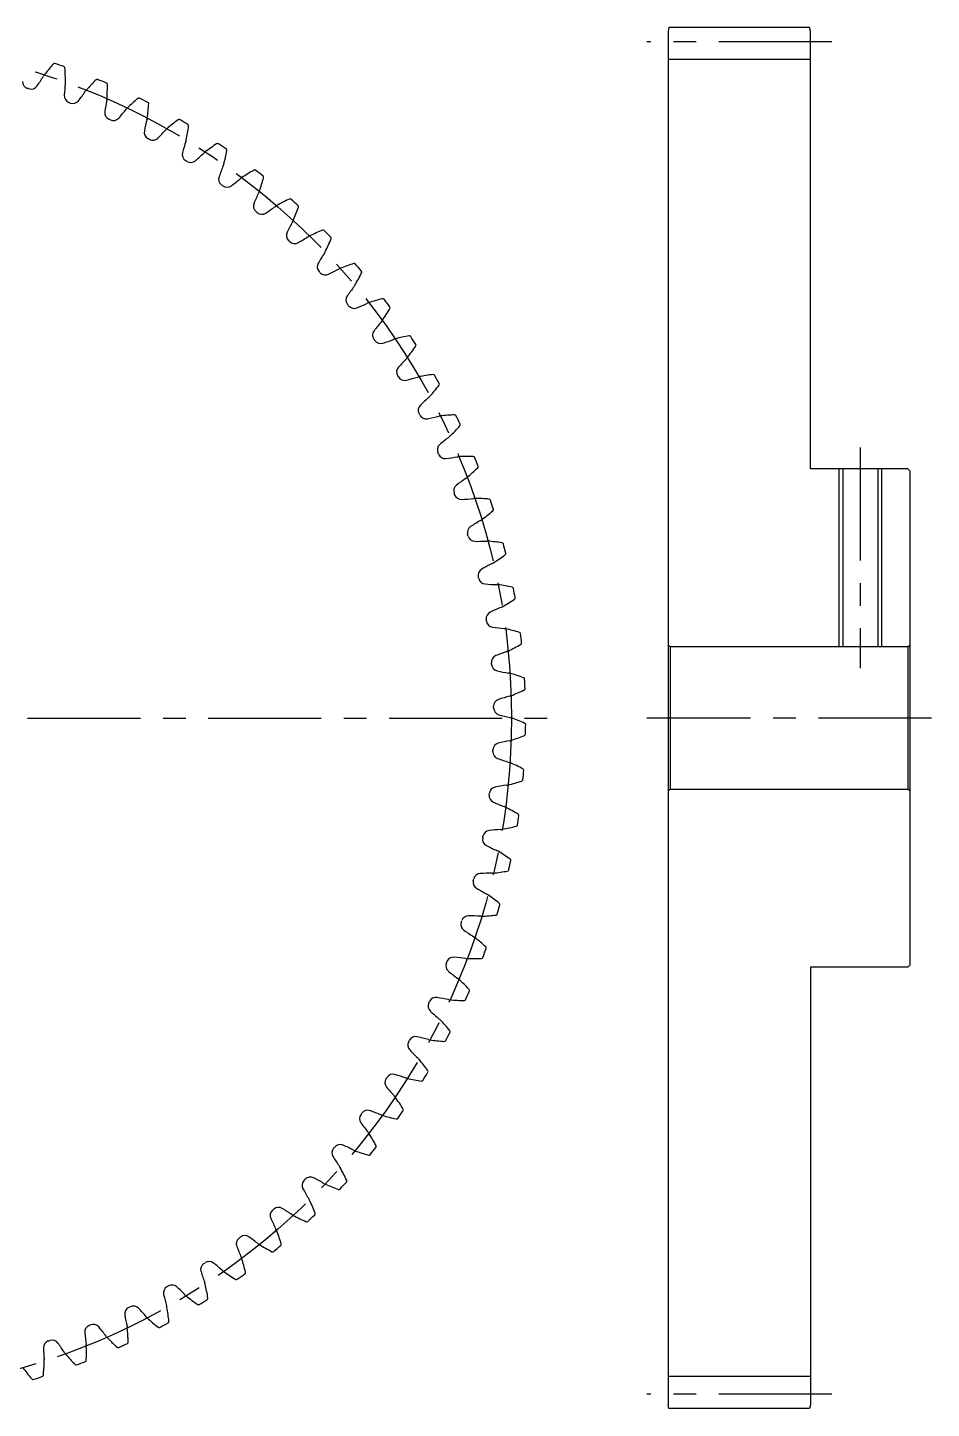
# Model space of a CAD drawing. Extents: x -3 to 251, y -8 to 207.
# Drawn here: x 124 to 251, y 10 to 204 of the extents above; entities that cross this region are included whole.
import ezdxf

# ---------------------------------------------------------------- set-up
doc = ezdxf.new("R2010")
doc.units = 0
doc.header["$LTSCALE"] = 0.5
doc.linetypes.add('CENTER', pattern=[50.8, 31.75, -6.35, 6.35, -6.35])
for name, color, linetype in [('MSM_CENTER', 1, 'CENTER'), ('MSM_CONTINUOUS', 7, 'CONTINUOUS'), ('MSM_NARROW', 5, 'CONTINUOUS')]:
    doc.layers.add(name, color=color, linetype=linetype)

msp = doc.modelspace()

# ---------------------------------------------------------------- linework, layer by layer
at = {"layer": 'MSM_CENTER'}
for p, q in [((237, 202), (211, 202)), ((241, 145), (241, 114)), ((-3, 107), (197, 107)), ((251, 107), (211, 107)), ((237, 12), (211, 12))]:
    msp.add_line(p, q, dxfattribs=at)
msp.add_circle((97, 107), 95, dxfattribs=at)
at = {"layer": 'MSM_CONTINUOUS'}
for p, q in [((214.13, 204), (214, 203.5)), ((233.87, 204), (214.13, 204)), ((234, 203.5), (233.87, 204)), ((214, 203.5), (214, 10.5)), ((234, 142), (234, 203.5)), ((234, 199.5), (214, 199.5)), ((247.7, 142), (234, 142)), ((238.54, 142), (238.54, 117)), ((243.46, 142), (243.46, 117)), ((248, 141.7), (247.7, 142)), ((248, 72.3), (248, 141.7)), ((214, 117.3), (214.3, 117)), ((214.3, 117), (214.3, 97)), ((247.7, 117), (214.3, 117)), ((247.7, 117), (248, 117.3)), ((247.7, 117), (247.7, 97)), ((214.3, 97), (214, 96.7)), ((214.3, 97), (247.7, 97)), ((248, 96.7), (247.7, 97)), ((247.7, 72), (234, 72)), ((234, 72), (234, 10.5)), ((248, 72.3), (247.7, 72)), ((234, 14.5), (214, 14.5)), ((214.13, 10), (214, 10.5)), ((233.87, 10), (214.13, 10)), ((234, 10.5), (233.87, 10))]:
    msp.add_line(p, q, dxfattribs=at)
for centre, radius, start, end in [((151.31, 177.85), 31.67, 138.3434, 142), ((127.8, 198.77), 0.2, 71.4469, 138.3434), ((97, 107), 97, 70.6584, 71.4469), ((129.06, 198.34), 0.2, 3.7619, 70.6584), ((97.66, 196.27), 31.67, 0.1053, 3.7619), ((124.31, 196.42), 1, 179.644, 253.0177), ((93.76, 216.91), 38, 326.2507, 328.7355), ((127.67, 196.33), 1.66, 141.9999, 148.7354), ((167.06, 191.75), 38, 173.3697, 175.8545), ((127.67, 196.33), 1.66, 353.3699, 0.1054), ((155.87, 174.11), 31.67, 134.5539, 138.2105), ((133.8, 196.53), 0.2, 67.6574, 134.5539), ((97, 107), 97, 66.8689, 67.6574), ((135.03, 196.02), 0.2, 359.9724, 66.8689), ((103.56, 196.03), 31.67, 356.3158, 359.9724), ((97, 107), 92.5, 72.877, 73.0177), ((124.53, 196.36), 1, 252.877, 326.2507), ((130.16, 194.42), 1, 175.8545, 249.2283), ((101.04, 216.88), 38, 322.4613, 324.9461), ((133.5, 194.11), 1.66, 138.2104, 144.9459), ((160.18, 170.07), 31.67, 130.7645, 134.4211), ((139.63, 193.91), 0.2, 63.8685, 130.7645), ((97, 107), 97, 63.0795, 63.8679), ((97, 107), 92.5, 69.0875, 69.2283), ((130.37, 194.34), 1, 249.0875, 322.4613), ((135.86, 192.04), 1, 172.0651, 245.4388), ((172.51, 186.93), 38, 169.5803, 172.0651), ((133.5, 194.11), 1.66, 349.5804, 356.3159), ((108.29, 216.38), 38, 318.6718, 321.1566), ((139.18, 191.5), 1.66, 134.4209, 141.1565), ((109.43, 195.41), 31.67, 352.5263, 356.1829), ((140.83, 193.31), 0.2, 356.1829, 63.0795), ((97, 107), 92.5, 65.2981, 65.4388), ((136.07, 191.94), 1, 245.298, 318.6718), ((177.63, 181.77), 38, 165.7908, 168.2756), ((139.18, 191.5), 1.66, 345.7909, 352.5264), ((164.21, 165.76), 31.67, 126.975, 130.6316), ((145.29, 190.9), 0.2, 60.0784, 126.975), ((97, 107), 97, 59.29, 60.0784), ((115.25, 194.39), 31.67, 348.7368, 352.3934), ((146.44, 190.23), 0.2, 352.3934, 59.29), ((141.4, 189.29), 1, 168.2756, 241.6493), ((97, 107), 92.5, 61.5086, 61.6493), ((141.6, 189.18), 1, 241.5086, 314.8823), ((115.49, 215.39), 38, 314.8823, 317.3671), ((144.67, 188.53), 1.66, 130.6315, 137.367), ((144.67, 188.53), 1.66, 342.0014, 348.737), ((146.74, 186.17), 1, 164.4861, 237.8598), ((182.39, 176.27), 38, 162.0013, 164.4861), ((122.62, 213.93), 38, 311.0928, 313.5776), ((149.96, 185.2), 1.66, 126.842, 133.5775), ((167.95, 161.19), 31.67, 123.1855, 126.8421), ((150.72, 187.52), 0.2, 56.289, 123.1855), ((97, 107), 97, 55.5005, 56.289), ((120.98, 192.99), 31.67, 344.9474, 348.604), ((151.83, 186.78), 0.2, 348.604, 55.5005), ((97, 107), 92.5, 57.7191, 57.8598), ((146.94, 186.05), 1, 237.7191, 311.0928), ((186.78, 170.48), 38, 158.2118, 160.6966), ((149.96, 185.2), 1.66, 338.212, 344.9475), ((151.86, 182.71), 1, 160.6966, 234.0704), ((129.63, 212.01), 38, 307.3034, 309.7882), ((155.01, 181.53), 1.66, 123.0525, 129.788), ((171.37, 156.38), 31.67, 119.396, 123.0526), ((155.93, 183.8), 0.2, 52.4995, 119.396), ((97, 107), 97, 51.711, 52.4995), ((126.61, 191.22), 31.67, 341.1579, 344.8145), ((156.98, 182.98), 0.2, 344.8145, 51.711), ((97, 107), 92.5, 53.9296, 54.0704), ((152.05, 182.58), 1, 233.9296, 307.3034), ((190.78, 164.41), 38, 154.4224, 156.9072), ((155.01, 181.53), 1.66, 334.4225, 341.158), ((156.75, 178.92), 1, 156.9072, 230.2809), ((136.5, 209.62), 38, 303.5139, 305.9987), ((159.81, 177.53), 1.66, 119.263, 125.9986), ((174.47, 151.36), 31.67, 115.6066, 119.2632), ((160.88, 179.73), 0.2, 48.71, 115.6066), ((97, 107), 97, 47.9216, 48.71), ((132.11, 189.08), 31.67, 337.3684, 341.025), ((161.87, 178.85), 0.2, 341.025, 47.9216), ((97, 107), 92.5, 50.1402, 50.2809), ((156.93, 178.77), 1, 230.1401, 303.5139), ((194.37, 158.08), 38, 150.6329, 153.1177), ((159.81, 177.53), 1.66, 330.633, 337.3685), ((161.37, 174.81), 1, 153.1177, 226.4914), ((143.19, 206.79), 38, 299.7244, 302.2092), ((164.33, 173.23), 1.66, 115.4736, 122.2091), ((177.24, 146.14), 31.67, 111.8171, 115.4737), ((165.54, 175.35), 0.2, 44.9205, 111.8171), ((97, 107), 97, 44.1321, 44.9205), ((97, 107), 92.5, 46.3507, 46.4914), ((161.54, 174.65), 1, 226.3507, 299.7244), ((137.46, 186.58), 31.67, 333.5789, 337.2355), ((166.48, 174.4), 0.2, 337.2355, 44.1321), ((165.71, 170.41), 1, 149.3282, 222.7019), ((197.54, 151.54), 38, 146.8434, 149.3282), ((164.33, 173.23), 1.66, 326.8435, 333.5791), ((179.65, 140.75), 31.67, 108.0276, 111.6842), ((169.91, 170.67), 0.2, 41.1311, 108.0276), ((97, 107), 97, 40.3426, 41.1311), ((97, 107), 92.5, 42.5612, 42.7019), ((165.87, 170.24), 1, 222.5612, 295.9349), ((149.69, 203.52), 38, 295.9349, 298.4197), ((168.56, 168.63), 1.66, 111.6841, 118.4196), ((142.63, 183.73), 31.67, 329.7895, 333.4461), ((170.78, 169.66), 0.2, 333.4461, 40.3426), ((200.26, 144.79), 38, 143.0539, 145.5387), ((168.56, 168.63), 1.66, 323.0541, 329.7896), ((169.75, 165.73), 1, 145.5387, 218.9125), ((97, 107), 92.5, 38.7717, 38.9125), ((169.9, 165.55), 1, 218.7717, 292.1455), ((155.95, 199.82), 38, 292.1455, 294.6303), ((172.48, 163.77), 1.66, 107.8946, 114.6301), ((181.7, 135.22), 31.67, 104.2381, 107.8947), ((173.96, 165.72), 0.2, 37.3416, 104.2381), ((97, 107), 97, 36.5531, 37.3416), ((147.6, 180.55), 31.67, 326, 329.6566), ((174.76, 164.65), 0.2, 329.6566, 36.5531), ((173.48, 160.79), 1, 141.7493, 215.123), ((202.53, 137.89), 38, 139.2645, 141.7493), ((172.48, 163.77), 1.66, 319.2646, 326.0001), ((97, 107), 92.5, 34.9823, 35.123), ((173.61, 160.61), 1, 214.9822, 288.356), ((161.96, 195.72), 38, 288.356, 290.8408), ((176.07, 158.66), 1.66, 104.1051, 110.8407), ((183.38, 129.56), 31.67, 100.4487, 104.1053), ((152.35, 177.04), 31.67, 322.2105, 325.8671), ((177.67, 160.5), 0.2, 33.5521, 100.4487), ((97, 107), 97, 32.7637, 33.5521), ((178.4, 159.39), 0.2, 325.8671, 32.7637), ((204.34, 130.84), 38, 135.475, 137.9598), ((176.07, 158.66), 1.66, 315.4751, 322.2107), ((176.86, 155.62), 1, 137.9598, 211.3335), ((184.68, 123.8), 31.67, 96.6592, 100.3158), ((181.03, 155.05), 0.2, 29.7626, 96.6592), ((97, 107), 92.5, 31.1928, 31.3335), ((176.98, 155.43), 1, 211.1928, 284.5665), ((167.68, 191.24), 38, 284.5665, 287.0513), ((179.31, 153.32), 1.66, 100.3157, 107.0512), ((156.86, 173.23), 31.67, 318.4211, 322.0777), ((97, 107), 97, 28.9742, 29.7626), ((181.68, 153.89), 0.2, 322.0777, 28.9742), ((205.68, 123.7), 38, 131.6855, 134.1703), ((179.31, 153.32), 1.66, 311.6856, 318.4212), ((179.9, 150.24), 1, 134.1703, 207.544), ((97, 107), 92.5, 27.4033, 27.544), ((180.01, 150.03), 1, 207.4033, 280.7771), ((173.09, 186.38), 38, 280.7771, 283.2618), ((182.19, 147.78), 1.66, 96.5262, 103.2617), ((185.6, 117.97), 31.67, 92.8697, 96.5263), ((184.02, 149.39), 0.2, 25.9732, 92.8697), ((97, 107), 97, 25.1847, 25.9732), ((161.11, 169.13), 31.67, 314.6316, 318.2882), ((184.6, 148.19), 0.2, 318.2882, 25.1847), ((206.55, 116.48), 38, 127.896, 130.3808), ((182.19, 147.78), 1.66, 307.8962, 314.6317), ((182.58, 144.66), 1, 130.3808, 203.7546), ((97, 107), 92.5, 23.6139, 23.7546), ((182.67, 144.45), 1, 203.6138, 276.9876), ((178.17, 181.18), 38, 276.9876, 279.4724), ((184.7, 142.06), 1.66, 92.7367, 99.4723), ((186.13, 112.09), 31.67, 89.0802, 92.7368), ((186.63, 143.55), 0.2, 22.1837, 89.0802), ((97, 107), 97, 21.3952, 22.1837), ((165.07, 164.76), 31.67, 310.8421, 314.4987), ((187.13, 142.31), 0.2, 314.4987, 21.3952), ((184.88, 138.93), 1, 126.5914, 199.9652), ((206.94, 109.22), 38, 124.1066, 126.5914), ((184.7, 142.06), 1.66, 304.1067, 310.8422), ((97, 107), 92.5, 19.8244, 19.9651), ((184.96, 138.71), 1, 199.8243, 273.1981), ((182.89, 175.65), 38, 273.1981, 275.6829), ((186.82, 136.18), 1.66, 88.9472, 95.6828), ((186.27, 106.19), 31.67, 85.2908, 88.9474), ((188.85, 137.55), 0.2, 18.3942, 85.2908), ((168.74, 160.13), 31.67, 307.0526, 310.7092), ((97, 107), 97, 17.6058, 18.3942), ((189.27, 136.28), 0.2, 310.7092, 17.6058), ((186.8, 133.05), 1, 122.8019, 196.1757), ((206.84, 101.95), 38, 120.3171, 122.8019), ((186.82, 136.18), 1.66, 300.3172, 307.0528), ((97, 107), 92.5, 16.0349, 16.1756), ((186.86, 132.83), 1, 196.0349, 269.4086), ((187.24, 169.82), 38, 269.4086, 271.8934), ((188.55, 130.18), 1.66, 85.1578, 91.8933), ((186.02, 100.29), 31.67, 81.5013, 85.1579), ((190.67, 131.41), 0.2, 14.6048, 81.5013), ((97, 107), 97, 13.8163, 14.6048), ((191, 130.12), 0.2, 306.9198, 13.8163), ((206.27, 94.7), 38, 116.5276, 119.0124), ((188.55, 130.18), 1.66, 296.5277, 303.2633), ((172.1, 155.27), 31.67, 303.2632, 306.9198), ((188.32, 127.06), 1, 119.0124, 192.3862), ((97, 107), 92.5, 12.2454, 12.3861), ((188.37, 126.83), 1, 192.2454, 265.6192), ((191.2, 163.72), 38, 265.6192, 268.104), ((189.89, 124.08), 1.66, 81.3683, 88.1038), ((185.38, 94.42), 31.67, 77.7118, 81.3684), ((192.08, 125.16), 0.2, 10.8153, 77.7118), ((97, 107), 97, 10.0268, 10.8153), ((205.22, 87.5), 38, 112.7382, 115.2229), ((189.89, 124.08), 1.66, 292.7383, 299.4738), ((175.12, 150.2), 31.67, 299.4737, 303.1303), ((192.32, 123.85), 0.2, 303.1303, 10.0268), ((189.45, 120.98), 1, 115.2229, 188.5967), ((97, 107), 92.5, 8.456, 8.5967), ((189.48, 120.75), 1, 188.4559, 261.8297), ((194.74, 157.37), 38, 261.8297, 264.3145), ((190.81, 117.91), 1.66, 77.5788, 84.3144), ((184.36, 88.6), 31.67, 73.9223, 77.5789), ((193.07, 118.84), 0.2, 7.0263, 73.9223), ((97, 107), 97, 6.2374, 7.0258), ((190.81, 117.91), 1.66, 288.9488, 295.6843), ((177.81, 144.95), 31.67, 295.6842, 299.3408), ((193.23, 117.52), 0.2, 299.3408, 6.2374), ((190.17, 114.84), 1, 111.4335, 184.8072), ((97, 107), 92.5, 4.6665, 4.8072), ((190.19, 114.61), 1, 184.6664, 258.0402), ((203.69, 80.39), 38, 108.9487, 111.4335), ((197.86, 150.8), 38, 258.0402, 260.525), ((191.33, 111.68), 1.66, 73.7893, 80.5249), ((182.95, 82.87), 31.67, 70.1329, 73.7895), ((193.65, 112.46), 0.2, 3.2363, 70.1329), ((180.14, 139.52), 31.67, 291.8947, 295.5513), ((193.71, 111.13), 0.2, 295.5513, 2.4479), ((97, 107), 97, 2.4479, 3.2363), ((190.49, 108.66), 1, 107.644, 181.0177), ((97, 107), 92.5, 0.877, 1.0177), ((201.7, 73.4), 38, 105.1592, 107.644), ((191.33, 111.68), 1.66, 285.1593, 291.8949), ((190.49, 108.43), 1, 180.877, 254.2507), ((200.53, 144.04), 38, 254.2507, 256.7355), ((191.43, 105.44), 1.66, 69.9999, 76.7354), ((181.17, 77.24), 31.67, 66.3434, 70), ((193.8, 106.07), 0.2, 359.4469, 66.3434), ((97, 107), 97, 358.6584, 359.4469), ((190.39, 102.48), 1, 103.8545, 177.2283), ((199.25, 66.56), 38, 101.3697, 103.8545), ((191.43, 105.44), 1.66, 281.3699, 288.1054), ((182.11, 133.96), 31.67, 288.1053, 291.7619), ((193.77, 104.73), 0.2, 291.7619, 358.6584), ((97, 107), 92.5, 357.0875, 357.2283), ((190.38, 102.25), 1, 177.0875, 250.4613), ((202.75, 137.12), 38, 250.4613, 252.9461), ((191.12, 99.2), 1.66, 66.2104, 72.9459), ((179.02, 71.75), 31.67, 62.5539, 66.2105), ((193.52, 99.67), 0.2, 355.6579, 62.5539), ((97, 107), 97, 354.8689, 355.6574), ((189.89, 96.32), 1, 100.0651, 173.4389), ((196.35, 59.89), 38, 97.5803, 100.0651), ((191.12, 99.2), 1.66, 277.5804, 284.3159), ((183.7, 128.27), 31.67, 284.3158, 287.9724), ((193.41, 98.34), 0.2, 287.9724, 354.8689), ((189.86, 96.09), 1, 173.298, 246.6718), ((97, 107), 92.5, 353.2981, 353.4388), ((204.51, 130.06), 38, 246.6718, 249.1566), ((190.4, 93), 1.66, 62.4209, 69.1565), ((176.51, 66.4), 31.67, 58.7645, 62.4211), ((97, 107), 97, 351.0795, 351.8679), ((192.83, 93.31), 0.2, 351.8685, 58.7645), ((188.98, 90.2), 1, 96.2756, 169.6494), ((193.02, 53.42), 38, 93.7908, 96.2756), ((190.4, 93), 1.66, 273.7909, 280.5264), ((184.92, 122.5), 31.67, 280.5263, 284.1829), ((192.63, 91.99), 0.2, 284.1829, 351.0795), ((188.94, 89.97), 1, 169.5086, 242.8823), ((97, 107), 92.5, 349.5086, 349.6493), ((205.8, 122.91), 38, 242.8823, 245.3671), ((189.27, 86.86), 1.66, 58.6315, 65.367), ((173.65, 61.24), 31.67, 54.975, 58.6316), ((185.75, 116.65), 31.67, 276.7368, 280.3934), ((191.43, 85.7), 0.2, 280.3934, 347.29), ((97, 107), 97, 347.29, 348.0784), ((191.71, 87), 0.2, 348.079, 54.975), ((187.61, 83.94), 1, 165.7191, 239.0928), ((97, 107), 92.5, 345.7191, 345.8598), ((187.67, 84.16), 1, 92.4861, 165.8599), ((189.27, 47.19), 38, 90.0013, 92.4861), ((189.27, 86.86), 1.66, 270.0014, 276.737), ((206.62, 115.68), 38, 239.0928, 241.5776), ((187.74, 80.8), 1.66, 54.842, 61.5775), ((170.46, 56.27), 31.67, 51.1855, 54.8421), ((97, 107), 97, 343.5005, 344.289), ((190.18, 80.79), 0.2, 344.2895, 51.1855), ((185.89, 78), 1, 161.9296, 235.3034), ((97, 107), 92.5, 341.9296, 342.0704), ((185.96, 78.22), 1, 88.6966, 162.0704), ((185.12, 41.23), 38, 86.2118, 88.6966), ((187.74, 80.8), 1.66, 266.212, 272.9475), ((186.2, 110.77), 31.67, 272.9474, 276.604), ((189.81, 79.51), 0.2, 276.604, 343.5005), ((206.95, 108.42), 38, 235.3034, 237.7882), ((185.81, 74.86), 1.66, 51.0525, 57.788), ((166.95, 51.53), 31.67, 47.396, 51.0526), ((97, 107), 97, 339.711, 340.4995), ((188.25, 74.69), 0.2, 340.4995, 47.396), ((183.78, 72.19), 1, 158.1401, 231.5139), ((97, 107), 92.5, 338.1402, 338.2809), ((183.86, 72.4), 1, 84.9072, 158.281), ((180.58, 35.55), 38, 82.4224, 84.9072), ((185.81, 74.86), 1.66, 262.4225, 269.158), ((186.25, 104.86), 31.67, 269.1579, 272.8145), ((187.79, 73.43), 0.2, 272.8145, 339.711), ((206.8, 101.15), 38, 231.5139, 233.9987), ((183.49, 69.06), 1.66, 47.263, 53.9986), ((163.13, 47.02), 31.67, 43.6066, 47.2632), ((97, 107), 97, 335.9216, 336.71), ((185.91, 68.73), 0.2, 336.7106, 43.6066), ((181.29, 66.53), 1, 154.3507, 227.7244), ((97, 107), 92.5, 334.3507, 334.4914), ((181.39, 66.73), 1, 81.1177, 154.4914), ((175.67, 30.18), 38, 78.6329, 81.1177), ((183.49, 69.06), 1.66, 258.633, 265.3685), ((185.91, 98.97), 31.67, 265.3684, 269.025), ((185.38, 67.51), 0.2, 269.025, 335.9216), ((206.18, 93.9), 38, 227.7244, 230.2092), ((180.79, 63.43), 1.66, 43.4736, 50.2091), ((159.02, 42.78), 31.67, 39.8171, 43.4737), ((178.54, 61.25), 1, 77.3282, 150.7019), ((170.42, 25.15), 38, 74.8434, 77.3282), ((97, 107), 97, 332.1321, 332.9205), ((183.19, 62.93), 0.2, 332.9205, 39.8171), ((178.43, 61.05), 1, 150.5612, 223.9349), ((97, 107), 92.5, 330.5612, 330.7019), ((205.07, 86.72), 38, 223.9349, 226.4197), ((180.79, 63.43), 1.66, 254.8435, 261.5791), ((185.19, 93.11), 31.67, 261.5789, 265.2355), ((182.57, 61.75), 0.2, 265.2355, 332.1321), ((177.73, 57.99), 1.66, 39.6841, 46.4196), ((154.64, 38.83), 31.67, 36.0276, 39.6842), ((175.21, 55.76), 1, 146.7717, 220.1455), ((97, 107), 92.5, 326.7717, 326.9125), ((175.34, 55.96), 1, 73.5387, 146.9125), ((164.85, 20.47), 38, 71.0539, 73.5387), ((177.73, 57.99), 1.66, 251.0541, 257.7896), ((184.08, 87.31), 31.67, 257.7895, 261.4461), ((97, 107), 97, 328.3426, 329.1311), ((180.09, 57.33), 0.2, 329.1311, 36.0276), ((203.5, 79.62), 38, 220.1455, 222.6303), ((179.4, 56.2), 0.2, 261.4461, 328.3426), ((174.31, 52.76), 1.66, 35.8946, 42.6301), ((150.01, 35.17), 31.67, 32.2381, 35.8947), ((171.66, 50.71), 1, 142.9822, 216.356), ((97, 107), 92.5, 322.9823, 323.123), ((171.79, 50.89), 1, 69.7493, 143.123), ((158.99, 16.18), 38, 67.2645, 69.7493), ((174.31, 52.76), 1.66, 247.2646, 254.0001), ((182.59, 81.6), 31.67, 254, 257.6566), ((175.86, 50.86), 0.2, 257.6566, 324.5531), ((97, 107), 97, 324.5531, 325.3416), ((176.62, 51.95), 0.2, 325.3416, 32.2381), ((201.45, 72.64), 38, 216.356, 218.8408), ((170.56, 47.77), 1.66, 32.1051, 38.8407), ((145.14, 31.82), 31.67, 28.4487, 32.1053), ((97, 107), 92.5, 319.1928, 319.3335), ((167.92, 46.07), 1, 65.9598, 139.3335), ((152.85, 12.28), 38, 63.475, 65.9598), ((97, 107), 97, 320.7637, 321.5521), ((172.81, 46.81), 0.2, 321.5521, 28.4487), ((167.77, 45.9), 1, 139.1928, 212.5665), ((198.95, 65.81), 38, 212.5665, 215.0513), ((170.56, 47.77), 1.66, 243.4751, 250.2107), ((180.72, 76), 31.67, 250.2105, 253.8671), ((171.98, 45.77), 0.2, 253.8671, 320.7637), ((166.49, 43.03), 1.66, 28.3157, 35.0512), ((140.07, 28.8), 31.67, 24.6592, 28.3158), ((163.58, 41.35), 1, 135.4033, 208.7771), ((196.01, 59.16), 38, 208.7771, 211.2618), ((97, 107), 92.5, 315.4033, 315.544), ((163.74, 41.52), 1, 62.1703, 135.544), ((146.47, 8.8), 38, 59.6855, 62.1703), ((166.49, 43.03), 1.66, 239.6856, 246.4212), ((178.49, 70.53), 31.67, 246.4211, 250.0777), ((167.77, 40.95), 0.2, 250.0777, 316.9742), ((97, 107), 97, 316.9742, 317.7626), ((168.67, 41.93), 0.2, 317.7626, 24.6592), ((162.11, 38.58), 1.66, 24.5262, 31.2617), ((134.81, 26.13), 31.67, 20.8697, 24.5263), ((159.09, 37.1), 1, 131.6138, 204.9876), ((97, 107), 92.5, 311.6139, 311.7546), ((159.27, 37.25), 1, 58.3808, 131.7546), ((139.87, 5.74), 38, 55.896, 58.3808), ((162.11, 38.58), 1.66, 235.8962, 242.6317), ((175.9, 65.23), 31.67, 242.6316, 246.2882), ((97, 107), 97, 313.1847, 313.9732), ((164.21, 37.34), 0.2, 313.9726, 20.8697), ((192.63, 52.73), 38, 204.9876, 207.4724), ((157.44, 34.43), 1.66, 20.7367, 27.4723), ((129.38, 23.8), 31.67, 17.0802, 20.7368), ((163.25, 36.42), 0.2, 246.2882, 313.1847), ((154.34, 33.14), 1, 127.8243, 201.1981), ((97, 107), 92.5, 307.8244, 307.9651), ((154.52, 33.29), 1, 54.5914, 127.9651), ((133.08, 3.13), 38, 52.1066, 54.5914), ((157.44, 34.43), 1.66, 232.1067, 238.8422), ((172.97, 60.11), 31.67, 238.8421, 242.4987), ((159.46, 33.05), 0.2, 310.1832, 17.0803), ((188.83, 46.52), 38, 201.1981, 203.6829), ((152.51, 30.59), 1.66, 16.9472, 23.6828), ((123.81, 21.85), 31.67, 13.2908, 16.9474), ((158.44, 32.19), 0.2, 242.4987, 309.3952), ((97, 107), 97, 309.3952, 310.1837), ((149.33, 29.52), 1, 124.0349, 197.4086), ((184.64, 40.59), 38, 197.4086, 199.8934), ((97, 107), 92.5, 304.0349, 304.1756), ((149.52, 29.65), 1, 50.8019, 124.1756), ((126.14, 0.97), 38, 48.3171, 50.8019), ((152.51, 30.59), 1.66, 228.3172, 235.0528), ((169.7, 55.19), 31.67, 235.0526, 238.7092), ((154.44, 29.08), 0.2, 306.3937, 13.2908), ((97, 107), 92.5, 300.2454, 300.3861), ((144.29, 26.34), 1, 47.0124, 120.3861), ((147.34, 27.09), 1.66, 13.1578, 19.8933), ((118.12, 20.26), 31.67, 9.5013, 13.1579), ((153.36, 28.3), 0.2, 238.7092, 305.6058), ((97, 107), 97, 305.6058, 306.3942), ((144.1, 26.23), 1, 120.2454, 193.6192), ((180.06, 34.94), 38, 193.6192, 196.104), ((119.07, -0.72), 38, 44.5276, 47.0124), ((147.34, 27.09), 1.66, 224.5277, 231.2633), ((166.12, 50.5), 31.67, 231.2632, 234.9198), ((97, 107), 97, 301.8163, 302.6047), ((149.16, 25.45), 0.2, 302.6042, 9.5013), ((138.66, 23.29), 1, 116.4559, 189.8297), ((97, 107), 92.5, 296.456, 296.5967), ((138.86, 23.39), 1, 43.2229, 116.5968), ((111.9, -1.94), 38, 40.7382, 43.2229), ((141.95, 23.94), 1.66, 9.3683, 16.1038), ((112.35, 19.05), 31.67, 5.7118, 9.3684), ((148.03, 24.74), 0.2, 234.9198, 301.8163), ((133.03, 20.72), 1, 112.6665, 186.0402), ((97, 107), 92.5, 292.6665, 292.8072), ((133.24, 20.81), 1, 39.4335, 112.8072), ((104.67, -2.69), 38, 36.9487, 39.4335), ((175.11, 29.61), 38, 189.8297, 192.3145), ((136.36, 21.15), 1.66, 5.5788, 12.3144), ((141.95, 23.94), 1.66, 220.7383, 227.4738), ((162.23, 46.05), 31.67, 227.4737, 231.1303), ((142.48, 21.55), 0.2, 231.1303, 298.0268), ((97, 107), 97, 298.0268, 298.8153), ((143.66, 22.19), 0.2, 298.8147, 5.7118), ((127.25, 18.53), 1, 108.877, 182.2507), ((97, 107), 92.5, 288.877, 289.0177), ((127.47, 18.6), 1, 35.644, 109.0177), ((169.83, 24.61), 38, 186.0402, 188.525), ((136.36, 21.15), 1.66, 216.9488, 223.6843), ((158.06, 41.87), 31.67, 223.6842, 227.3408), ((106.5, 18.23), 31.67, 1.9223, 5.5789), ((164.22, 19.98), 38, 182.2507, 184.7355), ((97.4, -2.96), 38, 33.1592, 35.644), ((130.6, 18.74), 1.66, 213.1593, 219.8949), ((153.62, 37.98), 31.67, 219.8947, 223.5513), ((130.6, 18.74), 1.66, 1.7893, 8.5249), ((100.61, 17.8), 31.67, 358.1329, 1.7895), ((136.74, 18.73), 0.2, 227.3408, 294.2374), ((97, 107), 97, 294.2374, 295.0258), ((137.95, 19.29), 0.2, 295.0253, 1.9223), ((148.94, 34.39), 31.67, 216.1053, 219.7619), ((94.71, 17.75), 31.67, 354.3434, 358), ((124.7, 16.71), 1.66, 357.9999, 4.7354), ((130.82, 16.3), 0.2, 223.5513, 290.4479), ((97, 107), 97, 290.4479, 291.2363), ((132.06, 16.77), 0.2, 291.2358, 358.1329), ((124.75, 14.26), 0.2, 219.7619, 286.6584), ((97, 107), 97, 286.6584, 287.4469), ((126.02, 14.65), 0.2, 287.4469, 354.3434)]:
    msp.add_arc(centre, radius, start, end, dxfattribs=at)
at = {"layer": 'MSM_NARROW'}
for p, q in [((238, 142), (238, 117)), ((244, 142), (244, 117))]:
    msp.add_line(p, q, dxfattribs=at)

doc.saveas('drawing.dxf')
